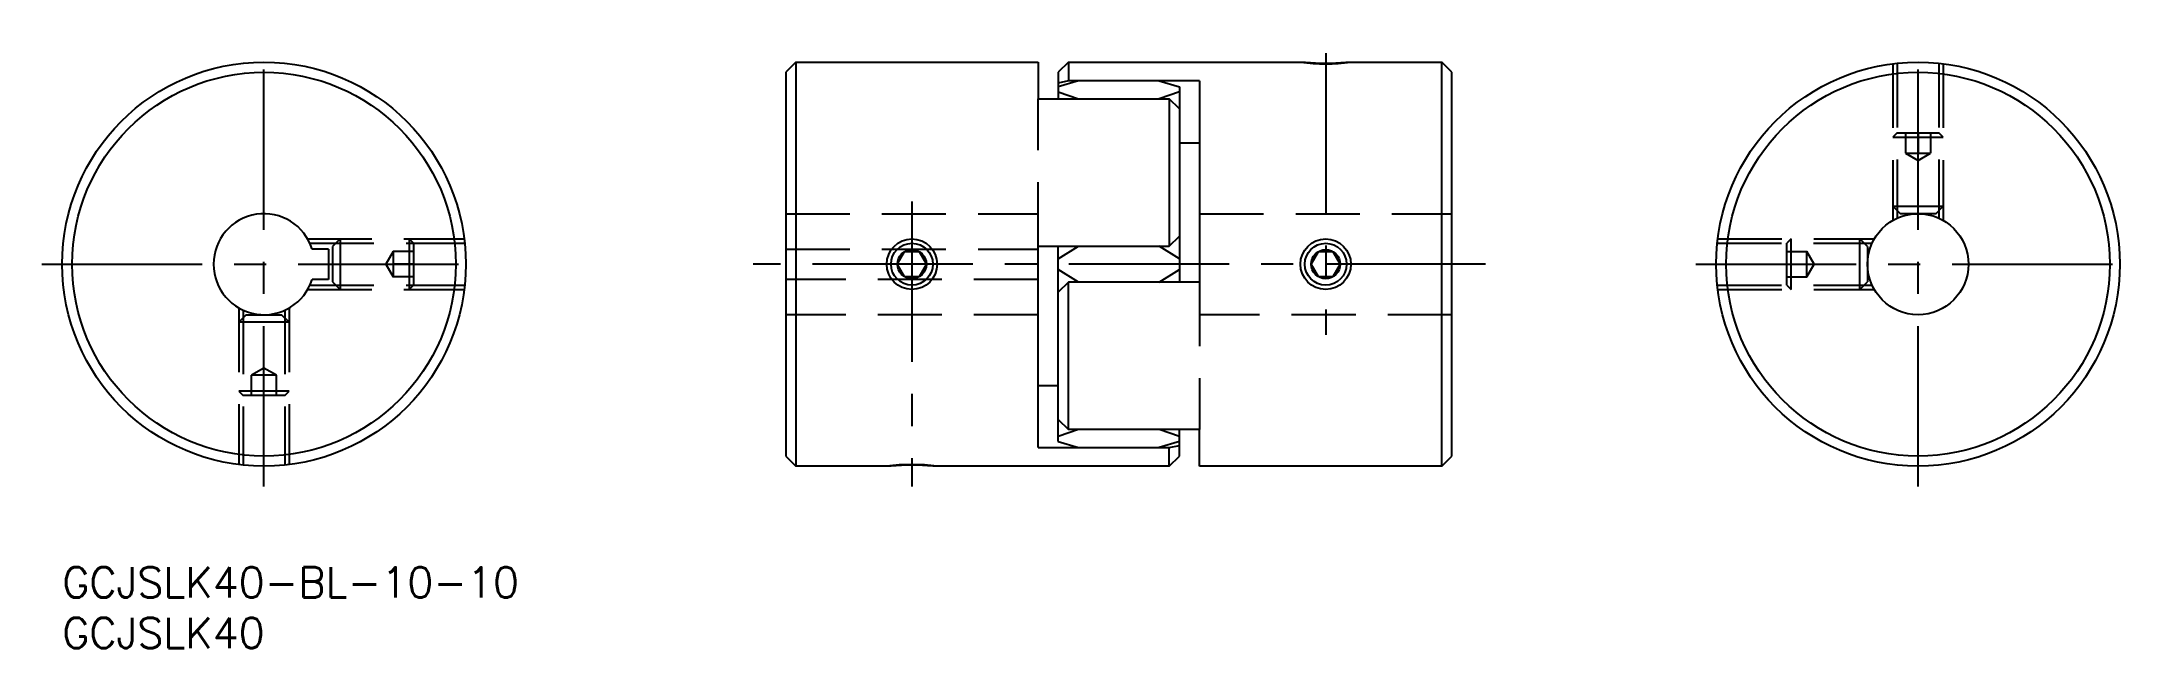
# Model space of a CAD drawing. Extents: x -2 to 206, y -8 to 52.
import ezdxf

# ---------------------------------------------------------------- set-up
doc = ezdxf.new("R2010")
doc.units = 0
doc.header["$LTSCALE"] = 0.5
doc.linetypes.add('CENTER', pattern=[50.8, 31.75, -6.35, 6.35, -6.35])
doc.linetypes.add('DASHED', pattern=[19.05, 12.7, -6.35])
for name, color, linetype in [('MSM_CENTER', 1, 'CENTER'), ('MSM_CONTINUOUS', 7, 'CONTINUOUS'), ('MSM_DASHED', 4, 'DASHED'), ('MSM_NARROW', 5, 'CONTINUOUS'), ('MSM_PART_NUMBER', 7, 'CONTINUOUS')]:
    doc.layers.add(name, color=color, linetype=linetype)
doc.styles.get("Standard").update_dxf_attribs({"font": 'txt.shx', "height": 3, "bigfont": 'bigfont.shx'})

# ---------------------------------------------------------------- blocks, each defined once
blk = doc.blocks.new('*U1')
at = {"layer": 'MSM_PART_NUMBER'}
blk.add_text('GCJSLK40-BL-10-10', height=3, dxfattribs=at).set_placement((0, -3))
blk = doc.blocks.new('*U2')
at = {"layer": 'MSM_PART_NUMBER'}
blk.add_text('GCJSLK40', height=3, dxfattribs=at).set_placement((0, -8))

msp = doc.modelspace()

# ---------------------------------------------------------------- linework, layer by layer
at = {"layer": 'MSM_CENTER'}
for p, q in [((20, 8), (20, 52)), ((183.89, 8), (183.89, 52)), ((125.2, 50.9), (125.2, 23)), ((84.2, 36.2), (84.2, 8)), ((-2, 30), (42, 30)), ((141.03, 30), (68.47, 30)), ((161.89, 30), (205.89, 30))]:
    msp.add_line(p, q, dxfattribs=at)
at = {"layer": 'MSM_CONTINUOUS'}
for p, q in [((72.7, 50), (71.7, 49)), ((72.7, 50), (72.7, 10)), ((72.7, 50), (96.7, 50)), ((96.7, 50), (96.7, 46.37)), ((99.7, 50), (98.7, 49)), ((99.7, 50), (123.2, 50)), ((99.7, 50), (99.7, 48.14)), ((127.2, 50), (136.7, 50)), ((136.7, 10), (136.7, 50)), ((137.7, 49), (136.7, 50)), ((71.7, 49), (71.7, 11)), ((98.7, 49), (98.7, 46.37)), ((100.7, 48.14), (98.7, 47.57)), ((99.7, 48.14), (98.7, 47.94)), ((112.7, 48.14), (99.7, 48.14)), ((108.7, 48.14), (110.7, 47.57)), ((112.7, 48.14), (112.7, 28.23)), ((137.7, 11), (137.7, 49)), ((96.7, 46.37), (109.7, 46.37)), ((98.7, 47.05), (100.7, 46.37)), ((110.7, 47.05), (108.7, 46.37)), ((109.7, 46.37), (109.7, 31.77)), ((110.7, 45.37), (109.7, 46.37)), ((110.7, 47.57), (110.7, 28.23)), ((110.7, 42), (112.7, 42)), ((26.4, 31.5), (24.77, 31.5)), ((26.4, 31.5), (26.4, 28.5)), ((82.75, 30), (83.48, 31.25)), ((83.48, 31.25), (84.92, 31.25)), ((84.92, 31.25), (85.64, 30)), ((96.7, 11.86), (96.7, 31.77)), ((96.7, 31.77), (109.7, 31.77)), ((98.7, 12.43), (98.7, 31.77)), ((98.7, 30.52), (100.7, 31.77)), ((110.7, 30.52), (108.7, 31.77)), ((109.7, 31.77), (110.7, 32.77)), ((123.75, 30), (124.48, 31.25)), ((124.48, 31.25), (125.92, 31.25)), ((125.92, 31.25), (126.64, 30)), ((83.48, 28.75), (82.75, 30)), ((85.64, 30), (84.92, 28.75)), ((100.7, 28.23), (98.7, 29.48)), ((108.7, 28.23), (110.7, 29.48)), ((124.48, 28.75), (123.75, 30)), ((126.64, 30), (125.92, 28.75)), ((26.4, 28.5), (24.77, 28.5)), ((84.92, 28.75), (83.48, 28.75)), ((99.7, 28.23), (98.7, 27.23)), ((99.7, 13.63), (99.7, 28.23)), ((112.7, 28.23), (99.7, 28.23)), ((125.92, 28.75), (124.48, 28.75)), ((96.7, 18), (98.7, 18)), ((98.7, 14.63), (99.7, 13.63)), ((100.7, 13.63), (98.7, 12.95)), ((112.7, 13.63), (99.7, 13.63)), ((110.7, 12.95), (108.7, 13.63)), ((110.7, 11), (110.7, 13.63)), ((112.7, 10), (112.7, 13.63)), ((71.7, 11), (72.7, 10)), ((96.7, 11.86), (109.7, 11.86)), ((98.7, 12.43), (100.7, 11.86)), ((110.7, 12.43), (108.7, 11.86)), ((109.7, 11.86), (110.7, 12.06)), ((109.7, 10), (109.7, 11.86)), ((109.7, 10), (110.7, 11)), ((136.7, 10), (137.7, 11)), ((82.13, 10), (72.7, 10)), ((109.7, 10), (86.26, 10)), ((136.7, 10), (112.7, 10))]:
    msp.add_line(p, q, dxfattribs=at)
for centre, radius in [((20, 30), 20), ((183.89, 30), 20), ((20, 30), 19), ((183.89, 30), 19), ((183.89, 30), 5), ((84.2, 30), 2.07), ((84.2, 30), 1.44), ((125.2, 30), 2.07), ((125.2, 30), 1.44)]:
    msp.add_circle(centre, radius, dxfattribs=at)
for centre, radius, start, end in [((125.2, 69.9), 20, 264.2608, 275.7392), ((20, 30), 5, 17.4576, 342.5424), ((84.2, -11.26), 21.36, 84.4466, 95.5534)]:
    msp.add_arc(centre, radius, start, end, dxfattribs=at)
at = {"layer": 'MSM_DASHED'}
for p, q in [((181.39, 49.84), (181.39, 34.33)), ((181.82, 49.89), (181.82, 34.55)), ((185.96, 49.89), (185.96, 34.55)), ((186.39, 49.84), (186.39, 34.33)), ((96.7, 31.77), (96.7, 46.37)), ((181.82, 43), (181.39, 42.57)), ((181.39, 42.57), (186.39, 42.57)), ((181.82, 43), (185.96, 43)), ((182.64, 43), (182.64, 41)), ((183.89, 43), (183.89, 41)), ((185.14, 43), (185.14, 41)), ((186.39, 42.57), (185.96, 43)), ((182.64, 41), (183.89, 40.28)), ((182.64, 41), (185.14, 41)), ((183.89, 40.28), (185.14, 41)), ((181.39, 35.75), (182.14, 35)), ((181.39, 35.75), (186.39, 35.75)), ((185.64, 35), (186.39, 35.75)), ((71.7, 35), (96.7, 35)), ((112.7, 35), (137.7, 35)), ((185.64, 35), (182.14, 35)), ((24.33, 32.5), (39.84, 32.5)), ((24.55, 32.07), (39.89, 32.07)), ((27.55, 32.5), (26.8, 31.75)), ((26.8, 31.75), (26.8, 28.25)), ((27.55, 32.5), (27.55, 27.5)), ((32.8, 31.25), (32.08, 30)), ((34.8, 31.25), (32.8, 31.25)), ((32.8, 31.25), (32.8, 28.75)), ((34.8, 32.07), (34.37, 32.5)), ((34.37, 32.5), (34.37, 27.5)), ((34.8, 32.07), (34.8, 27.93)), ((71.7, 31.5), (96.7, 31.5)), ((164, 32.07), (179.34, 32.07)), ((164.05, 32.5), (179.56, 32.5)), ((171.32, 32.5), (170.89, 32.07)), ((170.89, 27.93), (170.89, 32.07)), ((170.89, 31.25), (172.89, 31.25)), ((171.32, 27.5), (171.32, 32.5)), ((173.61, 30), (172.89, 31.25)), ((172.89, 28.75), (172.89, 31.25)), ((178.89, 31.75), (178.14, 32.5)), ((178.14, 27.5), (178.14, 32.5)), ((178.89, 31.75), (178.89, 28.25)), ((32.08, 30), (32.8, 28.75)), ((34.8, 30), (32.8, 30)), ((170.89, 30), (172.89, 30)), ((172.89, 28.75), (173.61, 30)), ((24.33, 27.5), (39.84, 27.5)), ((24.55, 27.93), (39.89, 27.93)), ((26.8, 28.25), (27.55, 27.5)), ((34.8, 28.75), (32.8, 28.75)), ((34.37, 27.5), (34.8, 27.93)), ((96.7, 28.5), (71.7, 28.5)), ((112.7, 28.23), (112.7, 13.63)), ((164, 27.93), (179.34, 27.93)), ((164.05, 27.5), (179.56, 27.5)), ((170.89, 28.75), (172.89, 28.75)), ((170.89, 27.93), (171.32, 27.5)), ((178.14, 27.5), (178.89, 28.25)), ((17.5, 25.67), (17.5, 10.16)), ((18.25, 25), (17.5, 24.25)), ((17.93, 25.45), (17.93, 10.11)), ((18.25, 25), (21.75, 25)), ((22.5, 24.25), (21.75, 25)), ((22.07, 25.45), (22.07, 10.11)), ((22.5, 25.67), (22.5, 10.16)), ((96.7, 25), (71.7, 25)), ((137.7, 25), (112.7, 25)), ((22.5, 24.25), (17.5, 24.25)), ((20, 19.72), (18.75, 19)), ((18.75, 17), (18.75, 19)), ((21.25, 19), (18.75, 19)), ((21.25, 19), (20, 19.72)), ((20, 17), (20, 19)), ((21.25, 17), (21.25, 19)), ((17.5, 17.43), (17.93, 17)), ((22.5, 17.43), (17.5, 17.43)), ((22.07, 17), (17.93, 17)), ((22.07, 17), (22.5, 17.43))]:
    msp.add_line(p, q, dxfattribs=at)
at = {"layer": 'MSM_NARROW'}
for centre in [(84.2, 30), (125.2, 30)]:
    msp.add_circle(centre, 2.5, dxfattribs=at)
for centre, start, end in [((125.2, 69.84), 262.8193, 277.1807), ((84.2, -9.84), 82.8193, 97.1807)]:
    msp.add_arc(centre, 20, start, end, dxfattribs=at)

# ---------------------------------------------------------------- block references
at = {"layer": 'MSM_CONTINUOUS'}
for name in ['*U1', '*U2']:
    msp.add_blockref(name, (0, 0), dxfattribs=at)

doc.saveas('drawing.dxf')
